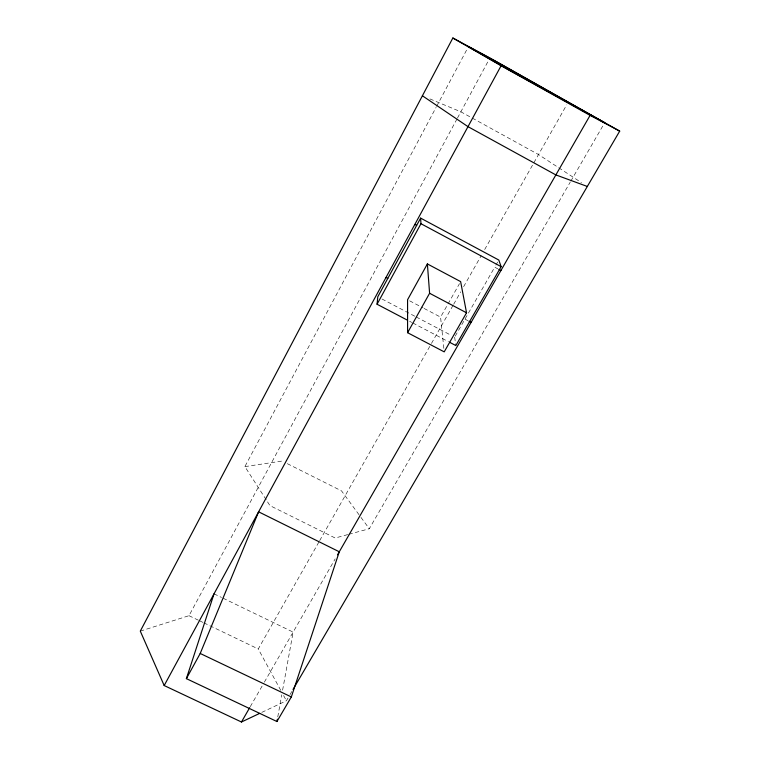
<?xml version="1.0" encoding="UTF-8"?>
<svg xmlns="http://www.w3.org/2000/svg" width="760" height="760" viewBox="0 0 760 760"><rect width="100%" height="100%" fill="white"/><g stroke="black" fill="none" stroke-linecap="round" stroke-linejoin="round"><path stroke-width="0.57" stroke-dasharray="3.8 2.85" d="M277.77 716.88L281.76 694.82M282.606 690.175L293.123 632.111L222.585 597.968M266.19 499.767L244.881 466.611L436.069 107.416M436.63 106.362L467.286 48.773M140.296 631.132L188.993 615.695L456.912 119.111M457.472 118.066L488.224 61.076M443.849 348.384L440.572 317.119L447.45 304.95M448.02 303.933L459.496 283.642M280.782 690.394L258.267 648.983L319.115 541.633M319.694 540.607L430.863 344.479M431.442 343.453L453.093 305.263M453.682 304.228L460.702 291.84M463.628 286.681L481.175 255.712M484.69 249.517L566.703 104.832M455.221 336.158L494.722 267.159L497.828 268.831M495.881 265.126L497.629 262.077M250.268 706.676L263.767 683.183M264.356 682.167L335.188 558.904M348.83 534.308L369.284 528.741L570.2 182.191M570.798 181.165L603.487 124.773M261.791 712.386L286.416 700.748L289.408 695.619M290.006 694.602L291.802 691.524M347.69 534.612L335.188 538.014L269.952 505.618L266.817 500.745M244.881 466.611L282.093 461.044M429.884 98.904L460.854 111.805L471.209 117.505M188.993 615.695L198.588 620.312M199.652 620.815L202.844 622.355M203.908 622.867L258.267 648.983M214.035 593.826L221.521 597.445M287.299 463.657L341.525 490.884L360.269 516.439M381.957 298.974L415.188 316.426M416.224 316.977L451.535 335.521M409.611 321.319L411.711 322.411M412.765 322.962L448.476 341.696M409.63 300.827L423.035 307.885M424.07 308.427L440.572 317.119M464.977 319.124L468.046 320.748M472.245 118.076L538.517 154.555L581.466 182.637M360.962 517.389L369.284 528.741M283.594 695.571L286.416 700.748M454.651 337.155L455.829 345.553"/><path stroke-width="1.14" d="M407.512 320.216L377.055 304.238L377.796 296.79L420.622 218.111L498.797 260.034L501.125 266.655L455.829 345.553L449.53 342.247M214.035 593.826L186.38 678.632L276.925 721.525L277.352 719.197M276.925 721.525L291.337 696.939L339.283 551.779L258.609 511.822L200.212 653.467L186.38 678.632M293.008 689.472L619.704 131.119L489.906 57.969L452.855 38L140.296 631.132L164.179 685.539L241.461 722L259.654 713.393M164.179 685.539L501.106 65.74L452.855 38M377.055 304.238L420.954 223.706L420.622 218.111M427.376 263.929L407.569 299.744L407.588 332.699L444.21 351.861L466.545 312.797L460.636 281.608L427.376 263.929L429.599 293.265L407.588 332.699M241.461 722L249.679 707.702M337.526 554.838L590.083 115.377L619.704 131.119M587.318 186.466L555.864 174.914L467.998 126.654L422.408 95.779M200.212 653.467L291.337 696.939M429.599 293.265L466.545 312.797M386.023 277.447L387.809 278.397M469.072 321.29L471.124 322.373M420.954 223.706L501.125 266.655M414.856 224.409L416.66 225.378M498.864 269.382L500.935 270.493M501.106 65.74L590.083 115.377M604.675 122.73L508.079 69.473L468.397 46.673L498.151 62.69L604.675 122.73"/></g></svg>
